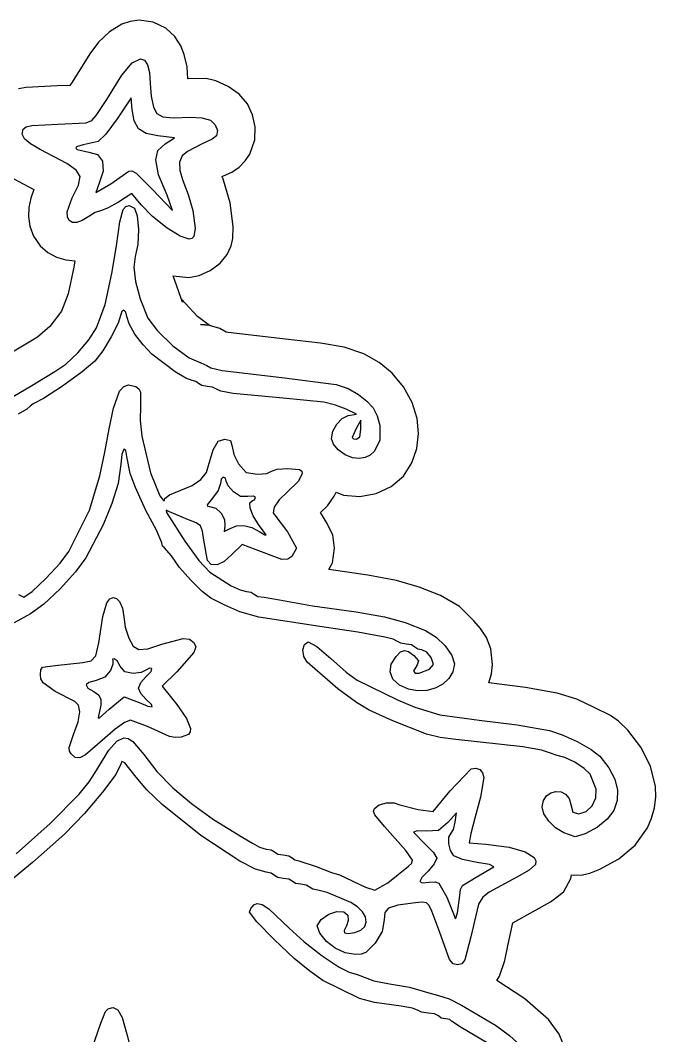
# Model space of a CAD drawing. Extents: x 4 to 144, y 3 to 202.
# Drawn here: x 62.1 to 123.4, y 104.2 to 202 of the extents above; entities that cross this region are included whole.
import ezdxf

# ---------------------------------------------------------------- set-up
doc = ezdxf.new("R2010")
doc.units = 0

msp = doc.modelspace()

# ---------------------------------------------------------------- linework, layer by layer
at = {"layer": 'Layer 1'}
for p, q in [((71.919507, 201.655837), (70.726517, 200.935)), ((72.70251, 201.920403), (71.919507, 201.655837)), ((73.592837, 202.037431), (72.70251, 201.920403)), ((74.924573, 201.861042), (73.592837, 202.037431)), ((73.592837, 202.037431), (73.592837, 202.037431)), ((76.143261, 201.276945), (74.924573, 201.861042)), ((70.726517, 200.935), (69.677842, 199.933183)), ((77.017121, 200.462936), (76.143261, 201.276945)), ((69.677842, 199.933183), (68.839156, 198.818333)), ((77.598769, 199.567459), (77.017121, 200.462936)), ((68.839156, 198.818333), (67.137003, 196.084306)), ((77.940823, 198.738958), (77.598769, 199.567459)), ((78.206103, 197.541299), (77.940823, 198.738958)), ((71.925962, 196.745764), (72.905662, 197.924657)), ((72.905662, 197.924657), (73.69867, 198.333264)), ((73.69867, 198.333264), (74.095379, 198.197055)), ((73.69867, 198.333264), (73.69867, 198.333264)), ((74.095379, 198.197055), (74.392074, 197.75045)), ((74.392074, 197.75045), (74.577987, 196.99553)), ((70.453115, 194.390972), (71.925962, 196.745764)), ((74.577987, 196.99553), (74.642351, 195.934375)), ((78.284781, 196.384167), (78.206103, 197.541299)), ((65.681795, 195.713889), (62.674365, 195.563958)), ((66.907698, 195.740347), (65.681795, 195.713889)), ((67.137003, 196.084306), (66.907698, 195.740347)), ((74.642351, 195.934375), (74.740018, 194.713792)), ((78.31124, 196.384167), (78.284781, 196.384167)), ((80.034086, 196.437064), (78.31124, 196.384167)), ((80.965645, 196.220173), (80.034086, 196.437064)), ((82.182976, 195.669792), (80.965645, 196.220173)), ((62.674365, 195.563958), (61.948608, 195.423449)), ((83.2376, 194.925759), (82.182976, 195.669792)), ((84.018465, 193.999286), (83.2376, 194.925759)), ((69.438878, 192.856389), (70.453115, 194.390972)), ((72.807906, 194.558542), (71.467351, 192.53007)), ((72.896101, 193.456111), (72.807906, 194.558542)), ((72.807906, 194.558542), (72.807906, 194.558542)), ((74.740018, 194.713792), (74.97749, 193.658958)), ((84.529815, 192.933517), (84.018465, 193.999286)), ((69.017643, 192.396225), (69.438878, 192.856389)), ((73.093001, 192.334171), (72.896101, 193.456111)), ((74.97749, 193.658958), (75.299366, 193.057453)), ((75.299366, 193.057453), (75.859378, 192.734893)), ((84.775892, 191.771597), (84.529815, 192.933517)), ((62.67285, 191.763224), (63.22792, 191.906563)), ((63.22792, 191.906563), (65.743531, 192.018542)), ((65.743531, 192.018542), (68.480428, 192.152397)), ((68.480428, 192.152397), (69.017643, 192.396225)), ((71.467351, 192.53007), (70.378911, 191.061362)), ((73.520226, 191.588951), (73.093001, 192.334171)), ((75.859378, 192.734893), (76.87362, 192.634036)), ((76.87362, 192.634036), (78.558184, 192.697639)), ((78.558184, 192.697639), (79.628405, 192.645636)), ((79.628405, 192.645636), (80.463184, 192.415417)), ((80.463184, 192.415417), (80.931144, 191.979224)), ((80.931144, 191.979224), (81.127031, 191.419071)), ((62.283907, 191.076372), (62.400962, 191.533472)), ((62.511683, 190.608413), (62.283907, 191.076372)), ((62.400962, 191.533472), (62.67285, 191.763224)), ((70.378911, 191.061362), (69.632906, 190.369306)), ((74.261569, 191.135697), (73.520226, 191.588951)), ((75.400823, 190.889653), (74.261569, 191.135697)), ((76.988323, 190.695625), (75.400823, 190.889653)), ((81.035092, 190.896275), (80.639573, 190.572153)), ((81.127031, 191.419071), (81.035092, 190.896275)), ((84.733239, 190.507432), (84.775892, 191.771597)), ((63.091997, 190.120119), (62.511683, 190.608413)), ((64.032559, 189.602014), (63.091997, 190.120119)), ((68.177698, 190.034167), (67.529125, 189.828487)), ((69.632906, 190.369306), (68.177698, 190.034167)), ((75.382658, 189.483875), (76.097559, 190.131181)), ((76.097559, 190.131181), (76.988323, 190.695625)), ((79.58124, 190.104722), (78.240684, 189.399167)), ((80.639573, 190.572153), (79.58124, 190.104722)), ((84.264365, 189.152222), (84.733239, 190.507432)), ((66.599017, 188.226181), (64.032559, 189.602014)), ((67.529125, 189.828487), (67.484333, 189.718147)), ((67.484333, 189.718147), (67.613253, 189.593195)), ((67.613253, 189.593195), (68.724503, 189.337431)), ((68.724503, 189.337431), (69.579351, 189.095195)), ((69.579351, 189.095195), (70.051737, 188.448531)), ((75.206795, 188.596597), (75.382658, 189.483875)), ((77.7259, 188.973915), (77.476796, 188.35835)), ((78.240684, 189.399167), (77.7259, 188.973915)), ((83.812979, 188.487512), (84.264365, 189.152222)), ((67.520828, 187.600261), (66.599017, 188.226181)), ((70.051737, 188.448531), (70.10745, 187.49887)), ((75.462559, 187.141389), (75.206795, 188.596597)), ((77.476796, 188.35835), (77.494984, 187.562048)), ((82.509747, 187.395914), (83.215559, 187.888048)), ((83.215559, 187.888048), (83.812979, 188.487512)), ((61.020613, 187.011814), (62.409781, 186.268264)), ((67.891158, 186.985724), (67.520828, 187.600261)), ((67.745505, 186.164592), (67.891158, 186.985724)), ((70.10745, 187.49887), (69.712281, 186.347639)), ((70.84117, 186.277083), (72.58742, 187.502986)), ((72.58742, 187.502986), (72.877153, 187.544709)), ((72.877153, 187.544709), (73.306263, 187.301822)), ((73.306263, 187.301822), (74.880476, 185.739097)), ((76.291587, 185.174653), (75.462559, 187.141389)), ((77.494984, 187.562048), (77.782073, 186.594583)), ((81.583253, 186.982639), (81.706726, 187.044375)), ((81.724365, 186.621042), (81.583253, 186.982639)), ((81.706726, 187.044375), (81.733184, 187.053195)), ((81.733184, 187.053195), (82.509747, 187.395914)), ((62.409781, 186.268264), (63.415198, 185.730278)), ((67.119365, 184.918889), (67.745505, 186.164592)), ((69.712281, 186.347639), (69.403601, 185.439236)), ((69.403601, 185.439236), (70.84117, 186.277083)), ((77.782073, 186.594583), (78.320059, 185.245208)), ((82.373327, 184.434021), (81.724365, 186.621042)), ((63.415198, 185.730278), (63.120409, 184.895466)), ((72.887281, 185.333403), (71.590823, 184.513195)), ((73.769226, 184.239792), (72.887281, 185.333403)), ((74.880476, 185.739097), (76.811934, 183.692986)), ((76.811934, 183.692986), (76.291587, 185.174653)), ((78.320059, 185.245208), (78.756319, 183.71483)), ((62.938948, 183.984028), (62.911571, 183.138744)), ((63.120409, 184.895466), (62.938948, 183.984028)), ((66.643311, 183.586768), (67.119365, 184.918889)), ((71.590823, 184.513195), (70.545013, 183.930291)), ((72.049799, 183.796543), (72.313517, 184.093329)), ((72.313517, 184.093329), (72.631517, 184.178056)), ((72.631517, 184.178056), (73.125406, 183.939931)), ((72.631517, 184.178056), (72.631517, 184.178056)), ((74.870911, 183.129674), (73.769226, 184.239792)), ((82.641587, 182.158403), (82.373327, 184.434021)), ((62.911571, 183.138744), (63.042702, 182.204323)), ((66.664675, 183.096559), (66.643311, 183.586768)), ((66.837309, 182.747734), (66.664675, 183.096559)), ((68.715684, 183.128542), (68.1004, 182.730698)), ((69.339592, 183.518887), (68.715684, 183.128542)), ((69.853392, 183.684167), (69.339592, 183.518887)), ((70.545013, 183.930291), (69.853392, 183.684167)), ((71.723115, 182.608195), (72.049799, 183.796543)), ((73.125406, 183.939931), (73.400822, 183.206633)), ((73.400822, 183.206633), (73.510724, 181.890183)), ((76.273948, 182.008472), (74.870911, 183.129674)), ((78.756319, 183.71483), (78.972698, 181.999653)), ((63.042702, 182.204323), (63.399768, 181.235917)), ((67.144969, 182.558407), (66.837309, 182.747734)), ((67.571414, 182.54669), (67.144969, 182.558407)), ((68.1004, 182.730698), (67.571414, 182.54669)), ((71.405615, 180.30632), (71.723115, 182.608195)), ((82.613665, 181.003638), (82.641587, 182.158403)), ((63.399768, 181.235917), (64.050198, 180.288681)), ((73.510724, 181.890183), (73.447811, 180.43003)), ((77.551549, 181.220234), (76.273948, 182.008472)), ((78.399497, 180.956801), (77.551549, 181.220234)), ((78.859358, 181.216998), (78.675341, 181.021519)), ((78.972698, 181.999653), (78.859358, 181.216998)), ((64.050198, 180.288681), (64.781164, 179.6582)), ((70.938184, 177.625207), (71.405615, 180.30632)), ((73.447811, 180.43003), (73.204781, 179.265624)), ((78.675341, 181.021519), (78.399497, 180.956801)), ((82.085962, 179.468471), (82.445466, 180.293914)), ((82.445466, 180.293914), (82.613665, 181.003638)), ((64.781164, 179.6582), (65.621933, 179.222469)), ((65.621933, 179.222469), (66.508067, 178.964861)), ((73.204781, 179.265624), (73.05744, 178.246297)), ((81.406263, 178.622863), (82.085962, 179.468471)), ((66.508067, 178.964861), (67.375128, 178.868749)), ((67.269295, 178.251388), (66.733121, 175.693001)), ((67.375128, 178.868749), (67.269295, 178.251388)), ((73.05744, 178.246297), (73.22326, 176.858041)), ((80.440558, 177.919954), (81.406263, 178.622863)), ((70.301163, 174.654809), (70.938184, 177.625207)), ((77.755615, 174.882358), (76.87367, 177.41354)), ((76.87367, 177.41354), (78.364156, 177.26361)), ((78.364156, 177.26361), (79.367103, 177.440088)), ((79.367103, 177.440088), (80.440558, 177.919954)), ((73.22326, 176.858041), (73.684111, 175.194115)), ((66.733121, 175.693001), (66.08749, 173.991595)), ((73.684111, 175.194115), (74.421865, 173.347778)), ((69.456517, 172.404097), (70.301163, 174.654809)), ((78.011849, 174.773897), (77.70129, 175.115469)), ((77.70129, 175.115469), (77.755615, 174.882358)), ((79.202003, 173.497708), (78.011849, 174.773897)), ((66.08749, 173.991595), (64.97624, 172.545208)), ((71.820128, 173.700553), (71.54764, 172.859586)), ((71.903031, 173.980393), (71.820128, 173.700553)), ((72.102351, 174.097428), (71.903031, 173.980393)), ((72.30167, 173.922458), (72.102351, 174.097428)), ((72.384573, 173.506528), (72.30167, 173.922458)), ((72.605995, 172.782861), (72.384573, 173.506528)), ((74.421865, 173.347778), (75.343216, 172.103578)), ((80.357351, 172.633403), (79.202003, 173.497708)), ((64.97624, 172.545208), (63.767976, 171.486875)), ((68.726902, 171.236693), (69.456517, 172.404097)), ((71.54764, 172.859586), (70.8855, 171.548395)), ((73.177879, 171.794677), (72.605995, 172.782861)), ((79.510684, 172.712778), (80.330892, 172.642222)), ((80.330892, 172.642222), (79.510684, 172.712778)), ((79.510684, 172.712778), (79.510684, 172.712778)), ((81.353948, 172.324722), (80.357351, 172.633403)), ((81.971309, 171.989583), (81.353948, 172.324722)), ((63.767976, 171.486875), (61.042767, 169.864097)), ((70.8855, 171.548395), (70.066699, 170.186599)), ((73.961652, 170.749606), (73.177879, 171.794677)), ((75.343216, 172.103578), (76.844525, 170.678086)), ((82.156517, 171.954306), (81.971309, 171.989583)), ((87.712767, 171.292847), (82.156517, 171.954306)), ((91.071961, 170.912711), (87.712767, 171.292847)), ((67.680486, 170.000173), (68.726902, 171.236693)), ((74.81874, 169.855278), (73.961652, 170.749606)), ((76.844525, 170.678086), (78.413323, 169.504853)), ((93.348392, 170.534375), (91.071961, 170.912711)), ((95.242554, 169.885452), (93.348392, 170.534375)), ((66.521079, 168.909487), (67.680486, 170.000173)), ((70.066699, 170.186599), (69.324226, 169.19382)), ((77.06945, 168.15808), (74.81874, 169.855278)), ((78.413323, 169.504853), (79.537142, 169.017431)), ((96.735059, 169.061528), (95.242554, 169.885452)), ((65.45249, 168.179583), (66.521079, 168.909487)), ((69.324226, 169.19382), (68.100331, 168.168543)), ((79.537142, 169.017431), (80.119226, 168.761667)), ((80.119226, 168.761667), (80.507804, 168.531418)), ((80.507804, 168.531418), (81.603206, 168.301554)), ((97.995533, 168.02082), (96.735059, 169.061528)), ((63.07124, 166.759653), (65.45249, 168.179583)), ((68.100331, 168.168543), (66.197627, 166.791977)), ((78.07378, 167.557742), (77.06945, 168.15808)), ((78.690476, 167.324097), (78.07378, 167.557742)), ((81.603206, 168.301554), (87.342351, 167.615139)), ((87.342351, 167.615139), (92.57543, 166.929315)), ((99.087207, 166.700861), (97.995533, 168.02082)), ((61.037439, 165.562355), (63.07124, 166.759653)), ((66.197627, 166.791977), (64.367736, 165.584457)), ((71.703437, 166.298745), (72.095681, 166.734591)), ((72.095681, 166.734591), (72.552142, 166.909583)), ((72.552142, 166.909583), (73.257698, 166.742014)), ((72.552142, 166.909583), (72.552142, 166.909583)), ((73.257698, 166.742014), (73.542415, 166.531112)), ((73.542415, 166.531112), (73.69746, 166.216311)), ((79.046713, 167.241195), (78.690476, 167.324097)), ((79.299017, 167.041875), (79.046713, 167.241195)), ((79.619675, 166.842556), (79.299017, 167.041875)), ((80.145684, 166.759653), (79.619675, 166.842556)), ((80.663113, 166.686866), (80.145684, 166.759653)), ((80.965892, 166.512708), (80.663113, 166.686866)), ((81.448323, 166.289567), (80.965892, 166.512708)), ((92.57543, 166.929315), (93.744746, 166.550902)), ((93.744746, 166.550902), (94.733045, 165.974722)), ((99.922234, 165.211861), (99.087207, 166.700861)), ((64.367736, 165.584457), (63.362281, 165.06632)), ((71.114573, 164.642986), (71.703437, 166.298745)), ((73.69746, 166.216311), (73.70749, 164.889931)), ((82.65385, 166.073369), (81.448323, 166.289567)), ((87.483462, 165.630764), (82.65385, 166.073369)), ((91.40475, 165.238497), (87.483462, 165.630764)), ((94.733045, 165.974722), (95.555034, 165.348835)), ((62.745646, 164.547465), (61.920769, 164.071997)), ((63.07124, 164.854653), (62.745646, 164.547465)), ((63.362281, 165.06632), (63.07124, 164.854653)), ((70.700059, 162.667431), (71.114573, 164.642986)), ((73.70749, 164.889931), (73.686928, 163.471552)), ((92.535487, 164.96232), (91.40475, 165.238497)), ((93.55124, 164.554792), (92.535487, 164.96232)), ((94.539017, 164.096181), (93.55124, 164.554792)), ((95.555034, 165.348835), (96.148012, 164.680508)), ((96.148012, 164.680508), (96.551649, 163.91184)), ((100.412767, 163.664028), (99.922234, 165.211861)), ((73.686928, 163.471552), (73.836508, 161.96338)), ((92.649386, 163.119725), (93.166969, 163.662744)), ((93.166969, 163.662744), (93.754087, 163.94625)), ((93.754087, 163.94625), (94.539017, 164.096181)), ((94.953531, 163.514097), (94.530198, 162.702708)), ((94.953531, 162.596875), (94.953531, 163.514097)), ((94.953531, 163.514097), (94.953531, 163.514097)), ((96.551649, 163.91184), (96.805615, 162.984931)), ((100.542863, 162.213782), (100.412767, 163.664028)), ((70.276726, 160.409653), (70.700059, 162.667431)), ((92.280664, 162.427728), (92.649386, 163.119725)), ((94.530198, 162.702708), (94.143699, 161.817023)), ((94.855401, 161.90279), (94.953531, 162.596875)), ((96.805615, 162.984931), (96.800199, 161.584165)), ((73.836508, 161.96338), (74.686448, 158.434097)), ((80.710128, 160.656597), (81.195355, 161.462973)), ((81.195355, 161.462973), (81.839017, 161.679653)), ((81.839017, 161.679653), (82.402337, 161.535333)), ((82.402337, 161.535333), (82.544573, 160.965278)), ((92.140128, 161.697292), (92.280664, 162.427728)), ((92.321151, 161.179006), (92.140128, 161.697292)), ((94.143699, 161.817023), (94.24422, 161.699196)), ((94.24422, 161.699196), (94.539017, 161.679653)), ((94.539017, 161.679653), (94.855401, 161.90279)), ((96.800199, 161.584165), (96.284753, 160.515019)), ((100.379618, 160.764896), (100.542863, 162.213782)), ((72.102351, 160.691875), (71.903031, 160.201699)), ((72.305069, 160.575963), (72.102351, 160.691875)), ((72.384573, 160.012778), (72.305069, 160.575963)), ((80.286795, 159.139653), (80.710128, 160.656597)), ((82.544573, 160.965278), (82.731104, 160.178875)), ((92.79116, 160.636998), (92.321151, 161.179006)), ((93.440566, 160.170936), (92.79116, 160.636998)), ((96.284753, 160.515019), (95.869831, 160.144561)), ((99.897809, 159.378718), (100.379618, 160.764896)), ((69.800476, 158.151875), (70.276726, 160.409653)), ((71.903031, 160.201699), (71.820128, 159.271945)), ((72.702073, 158.372361), (72.384573, 160.012778)), ((82.731104, 160.178875), (83.179573, 159.280764)), ((94.159781, 159.880486), (93.440566, 160.170936)), ((94.79372, 159.811392), (94.159781, 159.880486)), ((95.368279, 159.904718), (94.79372, 159.811392)), ((95.869831, 160.144561), (95.368279, 159.904718)), ((71.820128, 159.271945), (71.564365, 157.384583)), ((80.092881, 158.448957), (80.286795, 159.139653)), ((83.179573, 159.280764), (83.907645, 158.465305)), ((85.883451, 158.375168), (86.354573, 158.575208)), ((86.354573, 158.575208), (86.883462, 158.774529)), ((86.883462, 158.774529), (87.915615, 158.857431)), ((87.915615, 158.857431), (89.060614, 158.759735)), ((89.060614, 158.759735), (89.265243, 158.596214)), ((89.265243, 158.596214), (89.317906, 158.319445)), ((99.072212, 158.116597), (99.897809, 159.378718)), ((68.806528, 154.818385), (69.800476, 158.151875)), ((73.22242, 157.022986), (72.702073, 158.372361)), ((74.686448, 158.434097), (75.579487, 156.22109)), ((78.702944, 157.211839), (79.547, 157.790855)), ((79.547, 157.790855), (80.092881, 158.448957)), ((81.498587, 157.825458), (81.415684, 157.384583)), ((81.697906, 158.010764), (81.498587, 157.825458)), ((81.897226, 157.898312), (81.697906, 158.010764)), ((81.697906, 158.010764), (81.697906, 158.010764)), ((81.980128, 157.631528), (81.897226, 157.898312)), ((82.181789, 157.176517), (81.980128, 157.631528)), ((83.907645, 158.465305), (84.996378, 158.292986)), ((84.996378, 158.292986), (85.883451, 158.375168)), ((88.907455, 157.594078), (87.906795, 156.599653)), ((89.317906, 158.319445), (88.907455, 157.594078)), ((97.888338, 157.098909), (99.072212, 158.116597)), ((71.564365, 157.384583), (70.938184, 155.470764)), ((74.216803, 154.79969), (73.22242, 157.022986)), ((76.511122, 156.31642), (77.614503, 156.758403)), ((77.614503, 156.758403), (78.702944, 157.211839)), ((81.192859, 156.714502), (80.657212, 155.973472)), ((81.415684, 157.384583), (81.192859, 156.714502)), ((82.668045, 156.608472), (82.181789, 157.176517)), ((83.364967, 156.145688), (82.668045, 156.608472)), ((87.906795, 156.599653), (87.082523, 155.811457)), ((96.438984, 156.429534), (97.888338, 157.098909)), ((75.579487, 156.22109), (75.91844, 155.752123)), ((75.91844, 155.752123), (76.01764, 155.755391)), ((76.01764, 155.755391), (76.053462, 155.947014)), ((76.053462, 155.947014), (76.511122, 156.31642)), ((80.657212, 155.973472), (80.147008, 155.344348)), ((84.079156, 156.141042), (83.364967, 156.145688)), ((84.598268, 156.190474), (84.079156, 156.141042)), ((84.251138, 155.544873), (84.520128, 155.752986)), ((84.520128, 155.752986), (84.719448, 155.834781)), ((84.802351, 156.035208), (84.598268, 156.190474)), ((84.719448, 155.834781), (84.802351, 156.035208)), ((87.082523, 155.811457), (86.606918, 155.130617)), ((91.734434, 155.250278), (92.387073, 156.185139)), ((92.387073, 156.185139), (92.58992, 156.555556)), ((92.58992, 156.555556), (93.286656, 156.282153)), ((93.286656, 156.282153), (94.859855, 156.145079)), ((94.859855, 156.145079), (96.438984, 156.429534)), ((66.801865, 150.840556), (68.806528, 154.818385)), ((70.938184, 155.470764), (70.116854, 153.401387)), ((75.259712, 152.886667), (74.216803, 154.79969)), ((76.512073, 154.659375), (76.179125, 154.817677)), ((76.179125, 154.817677), (76.215133, 154.591016)), ((78.337698, 153.909722), (76.512073, 154.659375)), ((80.147008, 155.344348), (80.17391, 155.22244)), ((80.17391, 155.22244), (80.37499, 155.188542)), ((80.37499, 155.188542), (80.97634, 155.006322)), ((80.97634, 155.006322), (81.490432, 154.54681)), ((84.279769, 155.006931), (84.251138, 155.544873)), ((84.574101, 154.268752), (84.279769, 155.006931)), ((86.606918, 155.130617), (86.494619, 154.586777)), ((91.072976, 154.58882), (91.734434, 155.250278)), ((76.215133, 154.591016), (77.98492, 151.845972)), ((79.088423, 153.617617), (78.337698, 153.909722)), ((81.490432, 154.54681), (81.815015, 153.940734)), ((81.815015, 153.940734), (81.847837, 153.31882)), ((85.102212, 153.459931), (84.574101, 154.268752)), ((86.494619, 154.586777), (86.760267, 154.209583)), ((86.760267, 154.209583), (87.907182, 152.736031)), ((91.707976, 153.556945), (91.072976, 154.58882)), ((70.116854, 153.401387), (68.451101, 150.249653)), ((75.77124, 151.687222), (75.259712, 152.886667)), ((79.496406, 153.311252), (79.088423, 153.617617)), ((79.695451, 152.812438), (79.496406, 153.311252)), ((79.819365, 151.942986), (79.695451, 152.812438)), ((81.847837, 153.31882), (81.789965, 152.778157)), ((81.789965, 152.778157), (82.359365, 153.071875)), ((82.359365, 153.071875), (82.977406, 153.320776)), ((82.977406, 153.320776), (83.691886, 153.345613)), ((83.691886, 153.345613), (84.45448, 153.152001)), ((84.45448, 153.152001), (85.216865, 152.745556)), ((85.832579, 152.43732), (85.102212, 153.459931)), ((85.216865, 152.745556), (85.690646, 152.443764)), ((87.907182, 152.736031), (88.753462, 151.175695)), ((92.043115, 152.877847), (91.707976, 153.556945)), ((92.276898, 152.448633), (92.043115, 152.877847)), ((75.835825, 151.369448), (75.77124, 151.687222)), ((77.98492, 151.845972), (79.334678, 149.991937)), ((80.172142, 149.98507), (79.819365, 151.942986)), ((85.690646, 152.443764), (85.832579, 152.43732)), ((92.422351, 151.175695), (92.276898, 152.448633)), ((65.954923, 149.712504), (66.801865, 150.840556)), ((75.991726, 151.237431), (75.835825, 151.369448)), ((76.688462, 150.426042), (75.991726, 151.237431)), ((83.523531, 151.519653), (82.500476, 150.531875)), ((84.872906, 150.999306), (83.523531, 151.519653)), ((87.337845, 150.088032), (84.872906, 150.999306)), ((88.753462, 151.175695), (88.31249, 150.373125)), ((92.234591, 149.756636), (92.422351, 151.175695)), ((68.451101, 150.249653), (67.457268, 148.884583)), ((77.482091, 149.316766), (76.688462, 150.426042)), ((79.334678, 149.991937), (80.401448, 148.838542)), ((80.530613, 149.597891), (80.172142, 149.98507)), ((81.788461, 149.894332), (81.100613, 149.575325)), ((82.500476, 150.531875), (81.788461, 149.894332)), ((87.920001, 150.098046), (87.337845, 150.088032)), ((88.31249, 150.373125), (87.920001, 150.098046)), ((91.875545, 149.111945), (92.234591, 149.756636)), ((64.5959, 148.248629), (65.954923, 149.712504)), ((67.457268, 148.884583), (65.971945, 147.258335)), ((78.562436, 148.078189), (77.482091, 149.316766)), ((80.401448, 148.838542), (82.447648, 147.545991)), ((81.100613, 149.575325), (80.530613, 149.597891)), ((95.638754, 148.573303), (91.875545, 149.111945)), ((63.250657, 146.980492), (64.5959, 148.248629)), ((79.660499, 146.997097), (78.562436, 148.078189)), ((98.402353, 148.041568), (95.638754, 148.573303)), ((100.599093, 147.418841), (98.402353, 148.041568)), ((62.445059, 146.439653), (63.250657, 146.980492)), ((65.971945, 147.258335), (64.392259, 145.773961)), ((80.507281, 146.360278), (79.660499, 146.997097)), ((82.447648, 147.545991), (83.327042, 147.149981)), ((83.327042, 147.149981), (83.946865, 147.004097)), ((83.946865, 147.004097), (84.379288, 146.921196)), ((84.379288, 146.921196), (84.66124, 146.721875)), ((102.661726, 146.607222), (100.599093, 147.418841)), ((61.952839, 146.688362), (62.445059, 146.439653)), ((70.065059, 144.569931), (70.466965, 145.910719)), ((70.466965, 145.910719), (70.756238, 146.275224)), ((70.756238, 146.275224), (71.079295, 146.413195)), ((71.079295, 146.413195), (71.383728, 146.329812)), ((71.079295, 146.413195), (71.079295, 146.413195)), ((71.383728, 146.329812), (71.687837, 146.033958)), ((71.687837, 146.033958), (71.978996, 145.372341)), ((81.839017, 145.672361), (80.507281, 146.360278)), ((84.66124, 146.721875), (85.022653, 146.522557)), ((85.022653, 146.522557), (85.649017, 146.439653)), ((85.649017, 146.439653), (87.113045, 146.17507)), ((87.113045, 146.17507), (90.305684, 145.601806)), ((104.471894, 145.529973), (102.661726, 146.607222)), ((63.115337, 144.834514), (61.519017, 143.979028)), ((64.392259, 145.773961), (63.115337, 144.834514)), ((71.978996, 145.372341), (72.102351, 144.552292)), ((83.289899, 145.034165), (81.839017, 145.672361)), ((85.125009, 144.517548), (83.289899, 145.034165)), ((90.305684, 145.601806), (94.501682, 145.043621)), ((94.501682, 145.043621), (97.249561, 144.562608)), ((105.880823, 144.173056), (104.471894, 145.529973)), ((69.691351, 142.031783), (70.065059, 144.569931)), ((72.102351, 144.552292), (72.243842, 143.561444)), ((91.01124, 143.608611), (85.125009, 144.517548)), ((97.249561, 144.562608), (99.25071, 144.005881)), ((99.25071, 144.005881), (101.206517, 143.220556)), ((106.51977, 143.426461), (105.880823, 144.173056)), ((72.243842, 143.561444), (72.58742, 142.488542)), ((94.680128, 143.070625), (91.01124, 143.608611)), ((97.290684, 142.603195), (94.680128, 143.070625)), ((101.206517, 143.220556), (102.220341, 142.602352)), ((107.095671, 142.56657), (106.51977, 143.426461)), ((69.389264, 140.777577), (69.691351, 142.031783)), ((72.58742, 142.488542), (73.010948, 141.727142)), ((74.407469, 141.480256), (75.77124, 141.924097)), ((75.77124, 141.924097), (77.829204, 142.460788)), ((77.829204, 142.460788), (78.440113, 142.384465)), ((78.440113, 142.384465), (78.858045, 142.082847)), ((78.858045, 142.082847), (79.038057, 141.658461)), ((89.520542, 141.871353), (89.89117, 142.135764)), ((89.89117, 142.135764), (90.717679, 141.702171)), ((89.89117, 142.135764), (89.89117, 142.135764)), ((98.086045, 142.401803), (97.290684, 142.603195)), ((98.507767, 142.171042), (98.086045, 142.401803)), ((98.815631, 141.995794), (98.507767, 142.171042)), ((99.336795, 141.924097), (98.815631, 141.995794)), ((99.862802, 141.841196), (99.336795, 141.924097)), ((102.220341, 142.602352), (103.113759, 141.755361)), ((107.507325, 141.458203), (107.095671, 142.56657)), ((73.010948, 141.727142), (73.552501, 141.402826)), ((73.552501, 141.402826), (74.407469, 141.480256)), ((78.86558, 141.119686), (77.208809, 139.260625)), ((79.038057, 141.658461), (78.86558, 141.119686)), ((89.3742, 141.358171), (89.520542, 141.871353)), ((89.459884, 140.742101), (89.3742, 141.358171)), ((90.717679, 141.702171), (92.087212, 140.539445)), ((98.357837, 140.742292), (98.804878, 141.1692)), ((98.804878, 141.1692), (99.165152, 141.319728)), ((99.165152, 141.319728), (99.551717, 141.199177)), ((99.551717, 141.199177), (100.077628, 140.812847)), ((100.183462, 141.641875), (99.862802, 141.841196)), ((100.451429, 141.442557), (100.183462, 141.641875)), ((100.85374, 141.359653), (100.451429, 141.442557)), ((101.321253, 141.140609), (100.85374, 141.359653)), ((101.744503, 140.61882), (101.321253, 141.140609)), ((103.113759, 141.755361), (103.748087, 140.838399)), ((107.653531, 139.966181), (107.507325, 141.458203)), ((65.470128, 139.851528), (68.14242, 140.13375)), ((68.14242, 140.13375), (68.944415, 140.310503)), ((68.944415, 140.310503), (69.389264, 140.777577)), ((71.057604, 139.979835), (70.823531, 139.375278)), ((71.15867, 140.512986), (71.010702, 140.461277)), ((71.010702, 140.461277), (71.052837, 140.336597)), ((71.052837, 140.336597), (71.057604, 139.979835)), ((71.455202, 140.30573), (71.15867, 140.512986)), ((71.15867, 140.512986), (71.15867, 140.512986)), ((71.767212, 139.807431), (71.455202, 140.30573)), ((89.785337, 140.169028), (89.459884, 140.742101)), ((92.758518, 137.609546), (89.785337, 140.169028)), ((92.087212, 140.539445), (93.550808, 139.229803)), ((97.783804, 139.243609), (97.880291, 139.997112)), ((97.880291, 139.997112), (98.357837, 140.742292)), ((100.077628, 140.812847), (100.542968, 140.307183)), ((100.542968, 140.307183), (100.395128, 139.913264)), ((101.603392, 139.489931), (101.988105, 139.940234)), ((101.988105, 139.940234), (101.744503, 140.61882)), ((103.748087, 140.838399), (103.984642, 140.010278)), ((103.984642, 140.010278), (103.838982, 139.247922)), ((107.559503, 139.04478), (107.653531, 139.966181)), ((64.059017, 139.004861), (64.08932, 139.455994)), ((64.115233, 138.564761), (64.059017, 139.004861)), ((64.08932, 139.455994), (64.257416, 139.700876)), ((64.257416, 139.700876), (65.470128, 139.851528)), ((70.823531, 139.375278), (70.282764, 138.740009)), ((72.214509, 139.249734), (71.767212, 139.807431)), ((73.019573, 139.101875), (72.214509, 139.249734)), ((73.783439, 139.200565), (73.019573, 139.101875)), ((74.298392, 139.437014), (73.783439, 139.200565)), ((74.254295, 138.802014), (74.729885, 139.272567)), ((74.588485, 139.615411), (74.298392, 139.437014)), ((74.81874, 139.578125), (74.588485, 139.615411)), ((74.729885, 139.272567), (74.81874, 139.578125)), ((77.208809, 139.260625), (75.797698, 137.875972)), ((93.550808, 139.229803), (94.609573, 138.449236)), ((98.060323, 138.544916), (97.783804, 139.243609)), ((100.395128, 139.913264), (100.042351, 139.322361)), ((100.042351, 139.322361), (100.203909, 139.134448)), ((100.203909, 139.134448), (100.603263, 139.108785)), ((100.603263, 139.108785), (101.603392, 139.489931)), ((103.838982, 139.247922), (103.452307, 138.593721)), ((107.327212, 138.184653), (107.559503, 139.04478)), ((64.326519, 138.193424), (64.115233, 138.564761)), ((65.470128, 137.364445), (64.326519, 138.193424)), ((68.742971, 138.222654), (68.478067, 137.982731)), ((68.478067, 137.982731), (68.634038, 137.689428)), ((69.430059, 138.413958), (68.742971, 138.222654)), ((70.282764, 138.740009), (69.430059, 138.413958)), ((73.513462, 137.690764), (73.729472, 138.232901)), ((73.729472, 138.232901), (74.254295, 138.802014)), ((94.609573, 138.449236), (98.490128, 136.544236)), ((98.701795, 137.964167), (98.060323, 138.544916)), ((102.871596, 138.065968), (102.14383, 137.682956)), ((103.452307, 138.593721), (102.871596, 138.065968)), ((110.83516, 137.742036), (107.327212, 138.184653)), ((67.375128, 136.376667), (65.470128, 137.364445)), ((68.634038, 137.689428), (69.209573, 137.337986)), ((69.209573, 137.337986), (69.67409, 137.030644)), ((69.67409, 137.030644), (69.893791, 136.625401)), ((73.729472, 137.14863), (73.513462, 137.690764)), ((74.254295, 136.579514), (73.729472, 137.14863)), ((75.797698, 137.875972), (77.208809, 136.094445)), ((94.53579, 136.297427), (92.758518, 137.609546)), ((99.54799, 137.58529), (98.701795, 137.964167)), ((100.435047, 137.424324), (99.54799, 137.58529)), ((101.315987, 137.462977), (100.435047, 137.424324)), ((102.14383, 137.682956), (101.315987, 137.462977)), ((113.897698, 137.205695), (110.83516, 137.742036)), ((115.793676, 136.61421), (113.897698, 137.205695)), ((67.745242, 136.039762), (67.375128, 136.376667)), ((67.847905, 135.37947), (67.745242, 136.039762)), ((69.890445, 136.029644), (69.685823, 135.150764)), ((69.893791, 136.625401), (69.890445, 136.029644)), ((70.68242, 135.644653), (72.146448, 136.844097)), ((72.146448, 136.844097), (73.575198, 136.279653)), ((73.575198, 136.279653), (74.413456, 135.928283)), ((74.783181, 136.092402), (74.254295, 136.579514)), ((74.826176, 135.870595), (74.783181, 136.092402)), ((77.208809, 136.094445), (78.155366, 134.753046)), ((95.76492, 135.53882), (94.53579, 136.297427)), ((98.490128, 136.544236), (100.183462, 135.829861)), ((117.478392, 135.812222), (115.793676, 136.61421)), ((67.685517, 134.426231), (67.847905, 135.37947)), ((69.685823, 135.150764), (69.622106, 134.822659)), ((69.72932, 134.776859), (70.68242, 135.644653)), ((74.413456, 135.928283), (74.826176, 135.870595)), ((98.066795, 134.515764), (95.76492, 135.53882)), ((100.183462, 135.829861), (102.579208, 135.092159)), ((102.579208, 135.092159), (106.392351, 134.5775)), ((119.034154, 135.033064), (117.478392, 135.812222)), ((67.260476, 133.210486), (67.685517, 134.426231)), ((69.622106, 134.822659), (69.72932, 134.776859)), ((72.184955, 134.350041), (71.262621, 133.726936)), ((72.763809, 134.58632), (72.184955, 134.350041)), ((74.404226, 133.977778), (72.763809, 134.58632)), ((78.155366, 134.753046), (78.537212, 133.800397)), ((101.308381, 133.235084), (98.066795, 134.515764)), ((106.392351, 134.5775), (110.055226, 134.129044)), ((110.055226, 134.129044), (113.165684, 133.589722)), ((119.817454, 134.483907), (119.034154, 135.033064)), ((120.715128, 133.625), (119.817454, 134.483907)), ((66.845892, 131.964366), (67.260476, 133.210486)), ((71.262621, 133.726936), (69.077281, 131.834653)), ((76.50577, 133.024092), (74.404226, 133.977778)), ((78.358486, 133.205432), (77.623323, 132.937083)), ((78.517662, 133.460146), (78.358486, 133.205432)), ((78.537212, 133.800397), (78.517662, 133.460146)), ((102.625477, 132.93361), (101.308381, 133.235084)), ((113.165684, 133.589722), (114.370851, 133.190804)), ((114.370851, 133.190804), (115.826977, 132.521941)), ((121.981528, 131.992879), (120.715128, 133.625)), ((70.664781, 131.693542), (71.42289, 132.563381)), ((71.42289, 132.563381), (72.102351, 132.901806)), ((72.102351, 132.901806), (72.532255, 132.835803)), ((72.102351, 132.901806), (72.102351, 132.901806)), ((72.532255, 132.835803), (72.98281, 132.544159)), ((72.98281, 132.544159), (74.033809, 131.270208)), ((77.069154, 132.910315), (76.50577, 133.024092)), ((77.623323, 132.937083), (77.069154, 132.910315)), ((104.134573, 132.743056), (102.625477, 132.93361)), ((110.598218, 132.011556), (104.134573, 132.743056)), ((115.826977, 132.521941), (117.167334, 131.769607)), ((66.862111, 131.61359), (66.845892, 131.964366)), ((67.013531, 131.340764), (66.862111, 131.61359)), ((67.418595, 131.004686), (67.013531, 131.340764)), ((68.402792, 131.240499), (67.865789, 130.967554)), ((69.077281, 131.834653), (68.402792, 131.240499)), ((69.350684, 129.550417), (70.664781, 131.693542)), ((74.033809, 131.270208), (75.297955, 129.64187)), ((112.38081, 131.705547), (110.598218, 132.011556)), ((113.148045, 131.446597), (112.38081, 131.705547)), ((113.897698, 131.199653), (113.148045, 131.446597)), ((114.639807, 131.007842), (113.897698, 131.199653)), ((117.167334, 131.769607), (118.025198, 131.120278)), ((122.9025, 130.171764), (121.981528, 131.992879)), ((67.865789, 130.967554), (67.418595, 131.004686)), ((71.820128, 130.361806), (71.327944, 129.348843)), ((71.914307, 130.607657), (71.820128, 130.361806)), ((72.194745, 130.474856), (71.914307, 130.607657)), ((73.301795, 129.082986), (72.194745, 130.474856)), ((115.598216, 130.536023), (114.639807, 131.007842)), ((116.50232, 129.939612), (115.598216, 130.536023)), ((118.025198, 131.120278), (118.896462, 130.011166)), ((123.373606, 128.209749), (122.9025, 130.171764)), ((68.772721, 128.649393), (69.350684, 129.550417)), ((71.327944, 129.348843), (70.053435, 127.637255)), ((75.297955, 129.64187), (76.81852, 128.079258)), ((103.596587, 127.768889), (105.61624, 129.894375)), ((105.61624, 129.894375), (106.061483, 129.974865)), ((106.061483, 129.974865), (106.445144, 129.83768)), ((106.445144, 129.83768), (106.714214, 129.519381)), ((106.714214, 129.519381), (106.815684, 129.056528)), ((117.081517, 129.374028), (116.50232, 129.939612)), ((117.654781, 127.927639), (117.081517, 129.374028)), ((118.896462, 130.011166), (119.461673, 128.917252)), ((67.796052, 127.471481), (68.772721, 128.649393)), ((74.311807, 127.88432), (73.301795, 129.082986)), ((106.815684, 129.056528), (106.518633, 127.166832)), ((119.461673, 128.917252), (119.724036, 127.855671)), ((123.407821, 127.190934), (123.373606, 128.209749)), ((65.012019, 124.631707), (67.796052, 127.471481)), ((70.053435, 127.637255), (68.299668, 125.601223)), ((75.792349, 126.474019), (74.311807, 127.88432)), ((76.81852, 128.079258), (78.629038, 126.55108)), ((101.929712, 125.793333), (103.596587, 127.768889)), ((112.571922, 126.858923), (112.868148, 127.309014)), ((112.868148, 127.309014), (113.290072, 127.597731)), ((113.290072, 127.597731), (113.778958, 127.720584)), ((113.778958, 127.720584), (114.276073, 127.673087)), ((114.276073, 127.673087), (114.72268, 127.450751)), ((114.72268, 127.450751), (115.060045, 127.049089)), ((117.633237, 127.101089), (117.654781, 127.927639)), ((119.724036, 127.855671), (119.686755, 126.843561)), ((79.54262, 123.472834), (75.792349, 126.474019)), ((78.629038, 126.55108), (80.763045, 125.026042)), ((96.285267, 126.084375), (96.734171, 126.418157)), ((96.734171, 126.418157), (97.439342, 126.611703)), ((97.439342, 126.611703), (98.176017, 126.631984)), ((98.176017, 126.631984), (98.719434, 126.445972)), ((98.719434, 126.445972), (100.492142, 125.987361)), ((106.518633, 127.166832), (105.951378, 125.131875)), ((112.460128, 126.251945), (112.571922, 126.858923)), ((112.631518, 125.569221), (112.460128, 126.251945)), ((115.060045, 127.049089), (115.229434, 126.463611)), ((115.229434, 126.463611), (115.42679, 125.729712)), ((116.694768, 125.773947), (117.279692, 126.336217)), ((117.279692, 126.336217), (117.633237, 127.101089)), ((119.686755, 126.843561), (119.353034, 125.89806)), ((123.290406, 126.154931), (123.407821, 127.190934)), ((68.299668, 125.601223), (66.369712, 123.614931)), ((96.201037, 125.804158), (96.285267, 126.084375)), ((96.308791, 125.462782), (96.201037, 125.804158)), ((97.237767, 124.355764), (96.308791, 125.462782)), ((100.492142, 125.987361), (101.929712, 125.793333)), ((104.18749, 125.652222), (103.367281, 124.726181)), ((104.055198, 124.752639), (104.18749, 125.652222)), ((104.18749, 125.652222), (104.18749, 125.652222)), ((113.089882, 124.853009), (112.631518, 125.569221)), ((115.42679, 125.729712), (115.979087, 125.555208)), ((115.979087, 125.555208), (116.694768, 125.773947)), ((119.353034, 125.89806), (118.726076, 125.036302)), ((123.016818, 125.146882), (123.290406, 126.154931)), ((61.729437, 121.724516), (65.012019, 124.631707)), ((80.763045, 125.026042), (83.585267, 123.288611)), ((99.301517, 122.04507), (97.237767, 124.355764)), ((103.367281, 124.726181), (102.468736, 123.97387)), ((103.889829, 124.069655), (104.055198, 124.752639)), ((105.951378, 125.131875), (105.572142, 123.667847)), ((113.751511, 124.205675), (113.089882, 124.853009)), ((117.809086, 124.275427), (116.605267, 123.63257)), ((118.726076, 125.036302), (117.809086, 124.275427)), ((122.60183, 124.209817), (123.016818, 125.146882)), ((66.369712, 123.614931), (63.296715, 120.865775)), ((83.30779, 120.98808), (79.54262, 123.472834)), ((100.406308, 123.917509), (100.042351, 123.808958)), ((100.042351, 123.808958), (101.17124, 122.653611)), ((101.285892, 123.905972), (100.406308, 123.917509)), ((102.468736, 123.97387), (101.285892, 123.905972)), ((103.44399, 122.683546), (103.45954, 123.307846)), ((103.45954, 123.307846), (103.675962, 123.694306)), ((103.675962, 123.694306), (103.889829, 124.069655)), ((105.572142, 123.667847), (105.422212, 122.777083)), ((114.532698, 123.729583), (113.751511, 124.205675)), ((115.64415, 123.34369), (114.532698, 123.729583)), ((116.605267, 123.63257), (115.64415, 123.34369)), ((121.411335, 122.559994), (122.60183, 124.209817)), ((83.585267, 123.288611), (84.520128, 122.732986)), ((84.520128, 122.732986), (85.199574, 122.338229)), ((85.199574, 122.338229), (85.843045, 122.168542)), ((101.17124, 122.653611), (101.968516, 121.851788)), ((103.606161, 122.022229), (103.44399, 122.683546)), ((105.422212, 122.777083), (107.03617, 122.644792)), ((107.03617, 122.644792), (109.257364, 122.352028)), ((109.257364, 122.352028), (110.825836, 121.911679)), ((119.846279, 121.228178), (121.411335, 122.559994)), ((85.843045, 122.168542), (86.331479, 122.084346)), ((86.331479, 122.084346), (86.636795, 121.88632)), ((86.636795, 121.88632), (86.957453, 121.686999)), ((86.957453, 121.686999), (87.483462, 121.604097)), ((87.483462, 121.604097), (88.00947, 121.521194)), ((88.00947, 121.521194), (88.330128, 121.321875)), ((99.937682, 121.08332), (99.301517, 122.04507)), ((101.968516, 121.851788), (102.300128, 121.277778)), ((103.922906, 121.524722), (103.606161, 122.022229)), ((104.786581, 121.151768), (103.922906, 121.524722)), ((110.825836, 121.911679), (111.692304, 121.343997)), ((111.692304, 121.343997), (111.846887, 121.018735)), ((63.296715, 120.865775), (59.852142, 118.041042)), ((84.806958, 120.223316), (83.30779, 120.98808)), ((88.330128, 121.321875), (88.594784, 121.122555)), ((88.594784, 121.122555), (88.991587, 121.039653)), ((88.991587, 121.039653), (90.658462, 120.475208)), ((90.658462, 120.475208), (92.12249, 119.910764)), ((97.558005, 118.919984), (99.57492, 120.528125)), ((99.57492, 120.528125), (99.869234, 120.821531)), ((99.869234, 120.821531), (99.937682, 121.08332)), ((102.051419, 120.746736), (101.453462, 120.051875)), ((102.300128, 121.277778), (102.051419, 120.746736)), ((106.171865, 120.880903), (104.786581, 121.151768)), ((106.101309, 119.469792), (107.785823, 120.45757)), ((107.370618, 120.675433), (106.171865, 120.880903)), ((107.785823, 120.45757), (107.370618, 120.675433)), ((111.80749, 120.669236), (111.214084, 120.14311)), ((111.846887, 121.018735), (111.80749, 120.669236)), ((118.034017, 120.237083), (119.846279, 121.228178)), ((85.843045, 119.928403), (84.806958, 120.223316)), ((86.331479, 119.83293), (85.843045, 119.928403)), ((86.636795, 119.628542), (86.331479, 119.83293)), ((86.957453, 119.429221), (86.636795, 119.628542)), ((87.483462, 119.34632), (86.957453, 119.429221)), ((92.12249, 119.910764), (92.91624, 119.672639)), ((92.91624, 119.672639), (95.405418, 118.502718)), ((100.84407, 119.414002), (100.656905, 119.045067)), ((101.453462, 120.051875), (100.84407, 119.414002)), ((104.78257, 118.672618), (106.101309, 119.469792)), ((110.008323, 119.460972), (107.344851, 118.005764)), ((111.214084, 120.14311), (110.008323, 119.460972)), ((115.229434, 119.34632), (115.29999, 119.681458)), ((115.29999, 119.681458), (115.441101, 119.655)), ((115.441101, 119.655), (116.334363, 119.691449)), ((116.334363, 119.691449), (117.054156, 119.847225)), ((117.054156, 119.847225), (118.034017, 120.237083)), ((88.00947, 119.263416), (87.483462, 119.34632)), ((88.330128, 119.064097), (88.00947, 119.263416)), ((88.650786, 118.864777), (88.330128, 119.064097)), ((89.176795, 118.781875), (88.650786, 118.864777)), ((89.702804, 118.698971), (89.176795, 118.781875)), ((90.023462, 118.499653), (89.702804, 118.698971)), ((90.330279, 118.300332), (90.023462, 118.499653)), ((95.405418, 118.502718), (96.311726, 118.217431)), ((96.311726, 118.217431), (97.558005, 118.919984)), ((100.656905, 119.045067), (100.896681, 118.908338)), ((100.896681, 118.908338), (101.568115, 118.967083)), ((101.568115, 118.967083), (102.129893, 119.025802)), ((102.129893, 119.025802), (102.500979, 118.889249)), ((102.500979, 118.889249), (103.261448, 117.529514)), ((104.578129, 118.269774), (104.78257, 118.672618)), ((114.538734, 118.087104), (115.229434, 119.34632)), ((90.826031, 118.217431), (90.330279, 118.300332)), ((91.725615, 117.979306), (90.826031, 118.217431)), ((93.180823, 117.370764), (91.725615, 117.979306)), ((103.261448, 117.529514), (104.01992, 115.598056)), ((104.281418, 116.012976), (104.522628, 117.688264)), ((104.522628, 117.688264), (104.578129, 118.269774)), ((106.725285, 117.526954), (106.311684, 116.868037)), ((107.344851, 118.005764), (106.725285, 117.526954)), ((113.253878, 117.079722), (114.02999, 117.670625)), ((114.02999, 117.670625), (114.538734, 118.087104)), ((84.237906, 116.100764), (84.355493, 116.450433)), ((84.355493, 116.450433), (84.643601, 116.7975)), ((84.643601, 116.7975), (84.96992, 116.929792)), ((84.96992, 116.929792), (85.443111, 116.812302)), ((84.96992, 116.929792), (84.96992, 116.929792)), ((85.443111, 116.812302), (86.084496, 116.39449)), ((93.997881, 117.033461), (93.180823, 117.370764)), ((94.649553, 116.60666), (93.997881, 117.033461)), ((95.123071, 116.125182), (94.649553, 116.60666)), ((97.633711, 116.486384), (97.28124, 116.060885)), ((98.531248, 116.749941), (97.633711, 116.486384)), ((100.227559, 116.991528), (98.531248, 116.749941)), ((100.889958, 117.053132), (100.227559, 116.991528)), ((101.291842, 116.983459), (100.889958, 117.053132)), ((101.560664, 116.719383), (101.291842, 116.983459)), ((101.823878, 116.197778), (101.560664, 116.719383)), ((106.311684, 116.868037), (105.563323, 113.701875)), ((111.587003, 116.136042), (113.253878, 117.079722)), ((84.943655, 115.154664), (84.237906, 116.100764)), ((86.084496, 116.39449), (88.047906, 114.539722)), ((91.152351, 115.37757), (91.864991, 115.879609)), ((91.864991, 115.879609), (92.654508, 116.139528)), ((92.654508, 116.139528), (93.336766, 116.126506)), ((93.336766, 116.126506), (93.727628, 115.809722)), ((93.727628, 115.809722), (93.758868, 115.29722)), ((95.405666, 115.623849), (95.123071, 116.125182)), ((95.48457, 115.137482), (95.405666, 115.623849)), ((97.28124, 116.060885), (97.220128, 115.333472)), ((102.59117, 114.125208), (101.823878, 116.197778)), ((104.01992, 115.598056), (104.056108, 115.453943)), ((104.056108, 115.453943), (104.117675, 115.49976)), ((104.117675, 115.49976), (104.281418, 116.012976)), ((109.611448, 115.06007), (111.587003, 116.136042)), ((86.604238, 113.437571), (84.943655, 115.154664)), ((88.047906, 114.539722), (89.457908, 113.270294)), ((90.7424, 114.785499), (91.152351, 115.37757)), ((91.020059, 114.054653), (90.7424, 114.785499)), ((93.568878, 114.760208), (93.35464, 114.321832)), ((93.758868, 115.29722), (93.568878, 114.760208)), ((94.980229, 114.348931), (95.347013, 114.700903)), ((95.347013, 114.700903), (95.48457, 115.137482)), ((97.220128, 115.333472), (97.02489, 114.21009)), ((109.170476, 113.005139), (109.611448, 115.06007)), ((91.643505, 113.259303), (91.020059, 114.054653)), ((93.35464, 114.321832), (93.403102, 114.079812)), ((93.403102, 114.079812), (93.735094, 114.017035)), ((93.735094, 114.017035), (94.371448, 114.116389)), ((94.371448, 114.116389), (94.980229, 114.348931)), ((97.02489, 114.21009), (96.347003, 113.102153)), ((103.514016, 111.530199), (102.59117, 114.125208)), ((105.563323, 113.701875), (105.012078, 111.48652)), ((88.534659, 111.623324), (86.604238, 113.437571)), ((89.457908, 113.270294), (91.242816, 111.885823)), ((92.490921, 112.608801), (91.643505, 113.259303)), ((93.451777, 112.169697), (92.490921, 112.608801)), ((96.347003, 113.102153), (95.442454, 112.207089)), ((108.869641, 111.444571), (109.170476, 113.005139)), ((90.04992, 110.385764), (88.534659, 111.623324)), ((91.242816, 111.885823), (92.874453, 110.772173)), ((94.415545, 112.008542), (93.451777, 112.169697)), ((94.993033, 112.048822), (94.415545, 112.008542)), ((95.442454, 112.207089), (94.993033, 112.048822)), ((92.874453, 110.772173), (93.824642, 110.315208)), ((103.870717, 111.114787), (103.514016, 111.530199)), ((104.302142, 111.020764), (103.870717, 111.114787)), ((104.713821, 111.111638), (104.302142, 111.020764)), ((105.012078, 111.48652), (104.713821, 111.111638)), ((108.332628, 109.918333), (108.869641, 111.444571)), ((91.293462, 109.486181), (90.04992, 110.385764)), ((93.824642, 110.315208), (94.609573, 110.068264)), ((94.609573, 110.068264), (96.231958, 109.471663)), ((108.068045, 109.495), (108.332628, 109.918333)), ((94.82124, 107.75757), (91.293462, 109.486181)), ((96.231958, 109.471663), (97.722837, 109.18632)), ((97.722837, 109.18632), (99.664584, 108.868851)), ((99.664584, 108.868851), (101.515198, 108.304375)), ((110.782914, 107.74342), (108.068045, 109.495)), ((96.285724, 107.382937), (94.82124, 107.75757)), ((101.515198, 108.304375), (102.44124, 108.057431)), ((102.44124, 108.057431), (103.499573, 107.731111)), ((103.499573, 107.731111), (104.66374, 107.140208)), ((113.051031, 105.755556), (110.782914, 107.74342)), ((70.333121, 106.502833), (70.590643, 106.763724)), ((70.590643, 106.763724), (70.902906, 106.875625)), ((70.902906, 106.875625), (71.070476, 106.884445)), ((71.070476, 106.884445), (71.533989, 106.666489)), ((71.070476, 106.884445), (71.070476, 106.884445)), ((71.533989, 106.666489), (71.943601, 105.923125)), ((98.842906, 107.025556), (96.285724, 107.382937)), ((99.938315, 106.834389), (98.842906, 107.025556)), ((100.483323, 106.611042), (99.938315, 106.834389)), ((104.66374, 107.140208), (107.962323, 105.212777)), ((69.879851, 105.37632), (70.333121, 106.502833)), ((71.943601, 105.923125), (72.384573, 104.335625)), ((100.832101, 106.436657), (100.483323, 106.611042)), ((101.453462, 106.364097), (100.832101, 106.436657)), ((102.079129, 106.281194), (101.453462, 106.364097)), ((102.44124, 106.081875), (102.079129, 106.281194)), ((102.72142, 105.882555), (102.44124, 106.081875)), ((103.155615, 105.799653), (102.72142, 105.882555)), ((103.546407, 105.733408), (103.155615, 105.799653)), ((103.71124, 105.579167), (103.546407, 105.733408)), ((114.094639, 104.332271), (113.051031, 105.755556)), ((69.065877, 102.986821), (69.879851, 105.37632)), ((104.628462, 104.970625), (103.71124, 105.579167)), ((107.095205, 103.520993), (104.628462, 104.970625)), ((107.962323, 105.212777), (109.320231, 104.198189)), ((72.384573, 104.335625), (72.684434, 103.215556)), ((109.320231, 104.198189), (110.387559, 103.215556)), ((114.81492, 102.580556), (114.094639, 104.332271))]:
    msp.add_line(p, q, dxfattribs=at)

doc.saveas('drawing.dxf')
